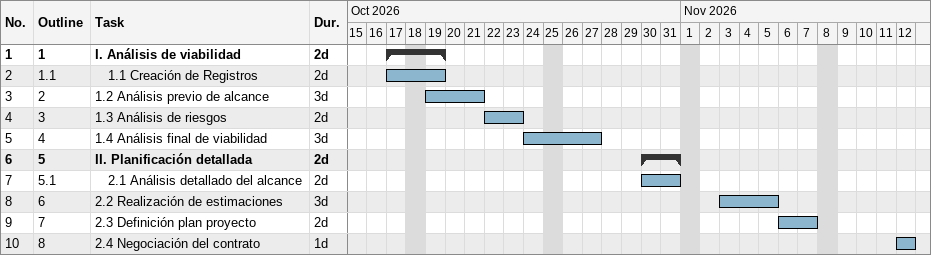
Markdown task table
| ID | WBS | Task | Duration | Start | Finish |
|---|---|---|---|---|---|
| 1 | 1 | **I. Análisis de viabilidad** | 2d | 2026-10-17 | 2026-10-19 |
| 2 | 1.1 | 1.1 Creación de Registros | 2d | 2026-10-17 | 2026-10-19 |
| 3 | 2 | 1.2 Análisis previo de alcance | 3d | 2026-10-19 | 2026-10-21 |
| 4 | 3 | 1.3 Análisis de riesgos | 2d | 2026-10-22 | 2026-10-23 |
| 5 | 4 | 1.4 Análisis final de viabilidad | 3d | 2026-10-24 | 2026-10-27 |
| 6 | 5 | **II. Planificación detallada** | 2d | 2026-10-30 | 2026-10-31 |
| 7 | 5.1 | 2.1 Análisis detallado del alcance | 2d | 2026-10-30 | 2026-10-31 |
| 8 | 6 | 2.2 Realización de estimaciones | 3d | 2026-11-03 | 2026-11-05 |
| 9 | 7 | 2.3 Definición plan proyecto | 2d | 2026-11-06 | 2026-11-07 |
| 10 | 8 | 2.4 Negociación del contrato | 1d | 2026-11-12 | 2026-11-12 |
